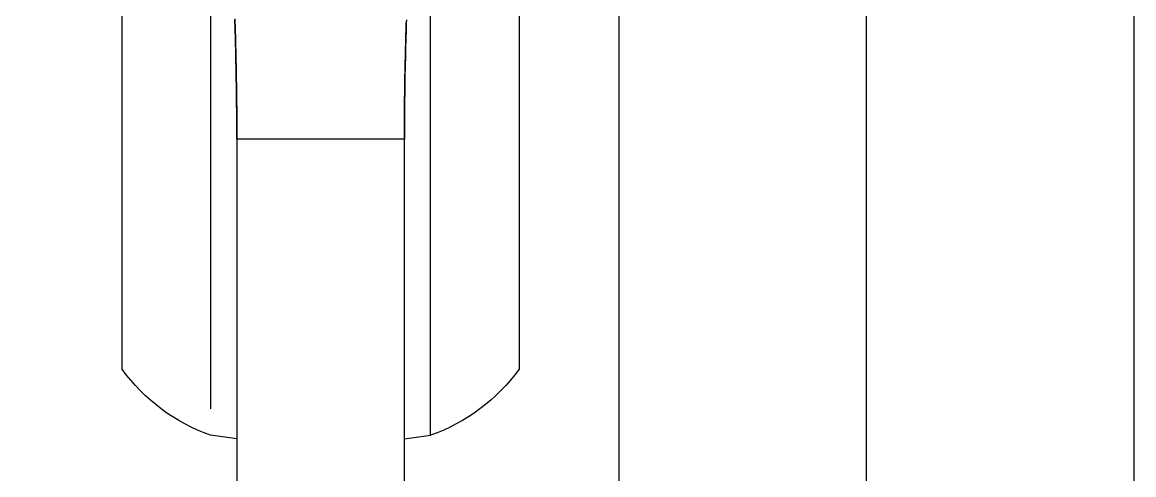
# Model space of a CAD drawing. Header units: millimetres. Extents: x -71832 to -66467, y 2511 to 5495.
# Drawn here: x -68863.5 to -68737.6, y 4078.7 to 4130 of the extents above; entities that cross this region are included whole.
import ezdxf

# ---------------------------------------------------------------- set-up
doc = ezdxf.new("R2010")
doc.units = ezdxf.units.MM
doc.linetypes.add('DASHDOT', pattern=[1, 0.5, -0.25, 0, -0.25])
doc.linetypes.add('DASHDOT2', pattern=[0.5, 0.25, -0.125, 0, -0.125])
doc.layers.add('Aks-profil aksesuar vs.', color=87, linetype='DASHDOT')
doc.layers.add('DOĞRAMA GÖRÜNÜŞ', color=165, linetype='Continuous', lineweight=0)

# ---------------------------------------------------------------- blocks, each defined once
blk = doc.blocks.new('hbshb kol')
at = {"layer": 'Aks-profil aksesuar vs.', "color": 0, "linetype": 'Continuous'}
for p, q in [((-9.5, -130.41), (-12.46, -130.01)), ((9.5, -130.41), (12.46, -130.01))]:
    blk.add_line(p, q, dxfattribs=at)
blk.add_lwpolyline([(22.5, -122.5), (22.5, -17.13, 0.76124), (-22.5, -17.13), (-22.5, -122.5)], format="xyb", dxfattribs=at)
for points in [[(-9.5, -210.36), (-9.5, -96.44), (-9.5, -96.01), (-9.5, -95.59), (-9.5, -95.16), (-9.5, -94.73), (-9.51, -94.31), (-9.51, -93.88), (-9.51, -93.46), (-9.51, -93.03), (-9.52, -92.61), (-9.52, -92.19), (-9.52, -91.77), (-9.53, -91.35), (-9.53, -90.93), (-9.54, -90.51), (-9.55, -90.1), (-9.55, -89.69), (-9.56, -89.27), (-9.57, -88.87), (-9.57, -88.46), (-9.58, -88.05), (-9.59, -87.65), (-9.6, -87.25), (-9.61, -86.86), (-9.62, -86.46), (-9.63, -86.07), (-9.64, -85.68), (-9.65, -85.3), (-9.66, -84.92), (-9.67, -84.54), (-9.68, -84.16), (-9.69, -83.79), (-9.7, -83.42), (-9.72, -83.06)], [(-9.73, -82.91), (-9.71, -83.26), (-9.7, -83.62), (-9.69, -83.98), (-9.68, -84.34), (-9.66, -84.71), (-9.65, -85.09), (-9.64, -85.46), (-9.63, -85.84), (-9.62, -86.22), (-9.61, -86.61), (-9.6, -86.99), (-9.6, -87.39), (-9.59, -87.78), (-9.58, -88.17), (-9.57, -88.57), (-9.56, -88.97), (-9.56, -89.38), (-9.55, -89.78), (-9.54, -90.19), (-9.54, -90.6), (-9.53, -91.01), (-9.53, -91.42), (-9.52, -91.83), (-9.52, -92.25), (-9.52, -92.66), (-9.51, -93.08), (-9.51, -93.5), (-9.51, -93.92), (-9.51, -94.33), (-9.5, -94.75), (-9.5, -95.18), (-9.5, -95.6), (-9.5, -96.02), (-9.5, -96.44), (-9.47, -96.44), (-9.44, -96.44), (-9.41, -96.44), (-9.38, -96.44), (-9.34, -96.44), (-9.3, -96.44), (-9.26, -96.44), (-9.2, -96.44), (-9.14, -96.44), (-9.08, -96.44), (-9, -96.44), (-8.92, -96.44), (-8.83, -96.44), (-8.73, -96.44), (-8.62, -96.44), (-8.51, -96.44), (-8.39, -96.44), (-8.27, -96.44), (-8.14, -96.44), (-8, -96.44), (-7.86, -96.44), (-7.71, -96.44), (-7.55, -96.44), (-7.39, -96.44), (-7.22, -96.44), (-7.05, -96.44), (-6.87, -96.44), (-6.69, -96.44), (-6.5, -96.44), (-6.31, -96.44), (-6.11, -96.44), (-5.9, -96.44), (-5.69, -96.44), (-5.48, -96.44), (-5.26, -96.44), (-5.04, -96.44), (-4.81, -96.44), (-4.58, -96.44), (-4.35, -96.44), (-4.11, -96.44), (-3.87, -96.44), (-3.62, -96.44), (-3.38, -96.44), (-3.13, -96.44), (-2.88, -96.44), (-2.62, -96.44), (-2.37, -96.44), (-2.11, -96.44), (-1.85, -96.44), (-1.59, -96.44), (-1.32, -96.44), (-1.06, -96.44), (-0.8, -96.44), (-0.53, -96.44), (-0.27, -96.44), (0, -96.44), (0.27, -96.44), (0.53, -96.44), (0.8, -96.44), (1.06, -96.44), (1.32, -96.44), (1.59, -96.44), (1.85, -96.44), (2.11, -96.44), (2.37, -96.44), (2.62, -96.44), (2.88, -96.44), (3.13, -96.44), (3.38, -96.44), (3.62, -96.44), (3.87, -96.44), (4.11, -96.44), (4.35, -96.44), (4.58, -96.44), (4.81, -96.44), (5.04, -96.44), (5.26, -96.44), (5.48, -96.44), (5.69, -96.44), (5.9, -96.44), (6.11, -96.44), (6.31, -96.44), (6.5, -96.44), (6.69, -96.44), (6.87, -96.44), (7.05, -96.44), (7.22, -96.44), (7.39, -96.44), (7.55, -96.44), (7.71, -96.44), (7.86, -96.44), (8, -96.44), (8.14, -96.44), (8.27, -96.44), (8.39, -96.44), (8.51, -96.44), (8.62, -96.44), (8.73, -96.44), (8.83, -96.44), (8.92, -96.44), (9, -96.44), (9.08, -96.44), (9.14, -96.44), (9.2, -96.44), (9.26, -96.44), (9.3, -96.44), (9.34, -96.44), (9.38, -96.44), (9.41, -96.44), (9.44, -96.44), (9.47, -96.44), (9.5, -96.44), (9.5, -96.02), (9.5, -95.6), (9.5, -95.18), (9.5, -94.75), (9.51, -94.33), (9.51, -93.92), (9.51, -93.5), (9.51, -93.08), (9.52, -92.66), (9.52, -92.25), (9.52, -91.83), (9.53, -91.42), (9.53, -91.01), (9.54, -90.6), (9.54, -90.19), (9.55, -89.78), (9.56, -89.38), (9.56, -88.97), (9.57, -88.57), (9.58, -88.17), (9.59, -87.78), (9.6, -87.39), (9.6, -86.99), (9.61, -86.61), (9.62, -86.22), (9.63, -85.84), (9.64, -85.46), (9.65, -85.09), (9.66, -84.71), (9.68, -84.34), (9.69, -83.98), (9.7, -83.62), (9.71, -83.26), (9.72, -82.91)], [(9.72, -82.81), (9.71, -83.19), (9.7, -83.58), (9.69, -83.97), (9.67, -84.36), (9.66, -84.76), (9.65, -85.16), (9.64, -85.56), (9.63, -85.97), (9.62, -86.38), (9.61, -86.79), (9.6, -87.21), (9.59, -87.63), (9.58, -88.05), (9.57, -88.48), (9.56, -88.91), (9.56, -89.34), (9.55, -89.77), (9.54, -90.21), (9.54, -90.64), (9.53, -91.08), (9.53, -91.52), (9.52, -91.97), (9.52, -92.41), (9.51, -92.85), (9.51, -93.3), (9.51, -93.75), (9.51, -94.19), (9.5, -94.64), (9.5, -95.09), (9.5, -95.54), (9.5, -95.99), (9.5, -96.44), (9.5, -210.36)], [(-12.46, -130.01), (-12.46, -75.31)], [(12.46, -75.31), (12.46, -127.01)]]:
    blk.add_lwpolyline(points, dxfattribs=at)
at = {"layer": 'Aks-profil aksesuar vs.', "color": 251, "linetype": 'DASHDOT2', "ltscale": 4}
blk.add_arc((-0.57, -68.98), 181.86, 270.2692, 90.3946, dxfattribs=at)
at = {"layer": 'Aks-profil aksesuar vs.', "color": 0, "linetype": 'Continuous'}
for centre, start, end in [((-5.44, -110.17), 215.8727, 250.5169), ((5.44, -110.17), 289.4831, 324.1273)]:
    blk.add_arc(centre, 21.05, start, end, dxfattribs=at)

msp = doc.modelspace()

# ---------------------------------------------------------------- linework, layer by layer
for p, q in [((-68767.89, 3093.7), (-68767.89, 5273.1)), ((-68795.89, 3121.7), (-68795.89, 5245.1))]:
    msp.add_line(p, q)
msp.add_lwpolyline([(-68737.59, 3063.4), (-71677.59, 3063.4), (-71677.59, 5303.4), (-68737.59, 5303.4)], close=True)

# ---------------------------------------------------------------- block references
at = {"layer": 'DOĞRAMA GÖRÜNÜŞ', "xscale": -1}
msp.add_blockref('hbshb kol', (-68829.73, 4213.21), dxfattribs=at)

doc.saveas('drawing.dxf')
